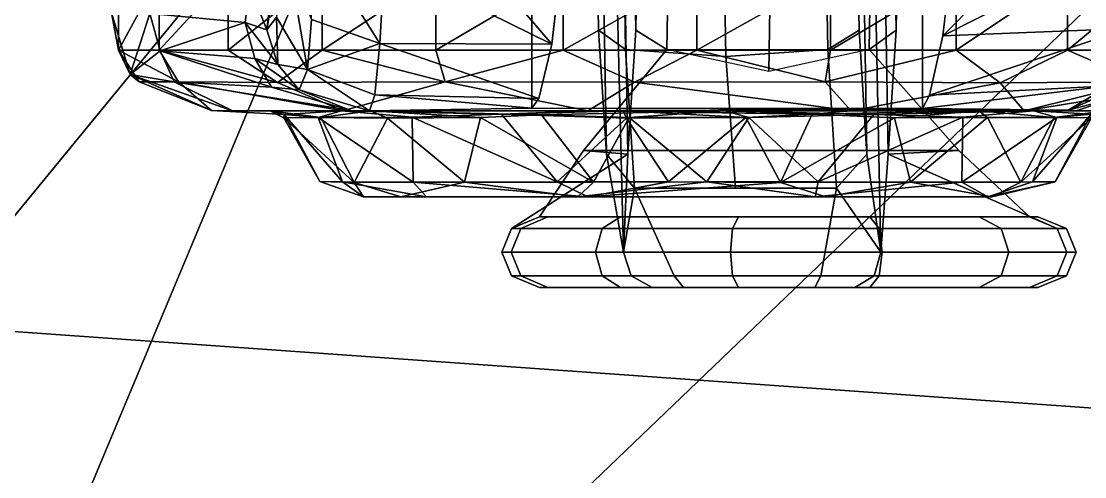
# Model space of a CAD drawing. Header units: inches. Extents: x -15.6 to 12, y -13.7 to 13.7.
# Drawn here: x -2.216 to -0.178, y -11.909 to -11.036 of the extents above; entities that cross this region are included whole.
import ezdxf

# ---------------------------------------------------------------- set-up
doc = ezdxf.new("R2010")
doc.units = ezdxf.units.IN
doc.header["$MEASUREMENT"] = 0
for name, color, linetype in [('SEAT-ARMPAD', 5, 'Continuous'), ('SEAT-BASE', 5, 'Continuous'), ('SEAT-CHASSIS', 5, 'Continuous'), ('SEAT-FRAME', 5, 'Continuous')]:
    doc.layers.add(name, color=color, linetype=linetype)

msp = doc.modelspace()

# ---------------------------------------------------------------- linework, layer by layer
at = {"layer": 'SEAT-ARMPAD'}
for points in [[(-4.0943, -12.7985, 23.6566), (-2.4247, -10.308, 23.7482), (-1.489, -10.5066, 24.0498), (-3.4641, -12.9124, 23.6958)], [(-2.2314, -10.3283, 25.6623), (-2.3666, -11.6211, 25.7688), (0.3335, -11.8125, 26.1509), (0.3388, -10.4184, 26.0759)], [(0.387, -10.4736, 24.5037), (1.6202, -10.3565, 24.5934), (0.393, -12.9409, 24.5677), (-1.9658, -12.7285, 23.9163)], [(0.387, -10.4736, 24.5037), (-1.9658, -12.7285, 23.9163), (-2.4219, -12.7344, 23.7779), (-1.489, -10.5066, 24.0498)], [(-2.8573, -12.8346, 23.7338), (-3.4641, -12.9124, 23.6958), (-1.489, -10.5066, 24.0498), (-2.4219, -12.7344, 23.7779)], [(-2.2968, -12.9262, 25.6409), (0.345, -13.1683, 25.9901), (0.3335, -11.8125, 26.1509), (-2.3666, -11.6211, 25.7688)]]:
    msp.add_3dface(points, dxfattribs=at)
at = {"layer": 'SEAT-BASE'}
for points in [[(-0.6744, -1.1905, 4.1832), (-4.0382, -11.6139, 3.1616), (-4.1668, -11.6385, 3.2423), (-0.719, -1.1512, 4.3018)], [(-0.9319, -1.4933, 5.6622), (-0.719, -1.1512, 4.3018), (-4.1668, -11.6385, 3.2423), (-3.3384, -9.5727, 3.9879)], [(-0.6744, -1.1905, 4.1832), (-0.5847, -1.2614, 4.119), (-3.9113, -11.6394, 3.1096), (-4.0382, -11.6139, 3.1616)], [(-0.4265, -1.3128, 4.119), (-3.7957, -11.6821, 3.0957), (-3.9113, -11.6394, 3.1096), (-0.5847, -1.2614, 4.119)], [(-0.2684, -1.3642, 4.119), (-3.6772, -11.7154, 3.1096), (-3.7957, -11.6821, 3.0957), (-0.4265, -1.3128, 4.119)], [(-0.2684, -1.3642, 4.119), (-0.1542, -1.3595, 4.1832), (-3.5595, -11.7694, 3.1616), (-3.6772, -11.7154, 3.1096)], [(-0.095, -1.3539, 4.3018), (-3.47, -11.8649, 3.2423), (-3.5595, -11.7694, 3.1616), (-0.1542, -1.3595, 4.1832)], [(-0.095, -1.3539, 4.3018), (-0.1239, -1.7559, 5.6622), (-2.9258, -9.7068, 3.9879), (-3.47, -11.8649, 3.2423)], [(-1.2495, -1.6518, 6.5161), (-4.324, -12.2313, 4.2077), (-4.3746, -12.7122, 4.1389), (-1.0437, -1.701, 6.6264)], [(-1.2495, -1.6518, 6.5161), (-1.3248, -1.7804, 6.4477), (-3.8678, -10.5115, 4.5256), (-4.324, -12.2313, 4.2077)], [(-0.8432, -1.8393, 6.6746), (-1.0437, -1.701, 6.6264), (-4.3746, -12.7122, 4.1389), (-4.2654, -12.7109, 4.1776)], [(-0.7398, -1.9027, 6.6862), (-0.8432, -1.8393, 6.6746), (-4.2654, -12.7109, 4.1776), (-4.1487, -12.7665, 4.1833)], [(-4.1476, -12.7669, 4.1833), (-0.5199, -1.9742, 6.6862), (-0.7398, -1.9027, 6.6862), (-4.1487, -12.7665, 4.1833)], [(-4.1476, -12.7669, 4.1833), (-4.0205, -12.7905, 4.1776), (-0.399, -1.9836, 6.6746), (-0.5199, -1.9742, 6.6862)], [(-4.0205, -12.7905, 4.1776), (-3.9329, -12.8557, 4.1389), (-0.1555, -1.9896, 6.6264), (-0.399, -1.9836, 6.6746)], [(-0.1555, -1.9896, 6.6264), (-3.9329, -12.8557, 4.1389), (-3.6912, -12.4369, 4.2077), (0.04, -2.0708, 6.5161)], [(-3.6912, -12.4369, 4.2077), (-3.0494, -10.7774, 4.5256), (0.0253, -2.2191, 6.4477), (0.04, -2.0708, 6.5161)]]:
    msp.add_3dface(points, dxfattribs=at)
at = {"layer": 'SEAT-CHASSIS'}
for points, invisible_edges in [([(-1.1898, -10.1535, 17.2987), (-1.2117, -10.355, 17.716), (-1.1994, -11.0799, 17.4828)], 14), ([(-1.1994, -11.0799, 17.4828), (-1.176, -10.876, 17.0338), (-1.1898, -10.1535, 17.2987)], 14), ([(-0.464, -10.3656, 17.7808), (-0.4496, -10.2324, 17.5055), (-0.4504, -11.0637, 17.5191)], 14), ([(-0.4259, -10.86, 17.0548), (-0.4504, -11.0637, 17.5191), (-0.4496, -10.2324, 17.5055)], 14), ([(-1.2117, -10.355, 17.716), (-1.2388, -10.485, 18.2155), (-1.2247, -11.1839, 17.9655)], 14), ([(-1.2247, -11.1839, 17.9655), (-1.1994, -11.0799, 17.4828), (-1.2117, -10.355, 17.716)], 14), ([(-0.4889, -10.4879, 18.2544), (-0.464, -10.3656, 17.7808), (-0.4889, -11.2034, 18.2544)], 2), ([(-0.464, -10.3656, 17.7808), (-0.4758, -11.1776, 18.0048), (-0.4889, -11.2034, 18.2544)], 13), ([(-0.4504, -11.0637, 17.5191), (-0.4758, -11.1776, 18.0048), (-0.464, -10.3656, 17.7808)], 14), ([(-0.4889, -11.2034, 18.2544), (-1.2378, -11.2028, 18.2152), (-1.2388, -10.485, 18.2155)], 12), ([(-0.4889, -10.4879, 18.2544), (-0.4889, -11.2034, 18.2544), (-1.2388, -10.485, 18.2155)], 2), ([(-1.2388, -10.485, 18.2155), (-1.2378, -11.2028, 18.2152), (-1.2247, -11.1839, 17.9655)], 12), ([(-1.2191, -11.215, 18.6873), (-1.5845, -11.2069, 18.6589), (-0.8806, -11.2073, 18.2964)], 12), ([(-0.8806, -11.2073, 18.2964), (-0.8678, -11.2073, 18.5939), (-1.2191, -11.215, 18.6873)], 12)]:
    msp.add_3dface(points, dxfattribs=dict(at, invisible_edges=invisible_edges))
for points in [[(-0.4504, -11.0637, 17.5191), (-0.4259, -10.86, 17.0548), (-0.0382, -10.6477, 16.8146)], [(-0.0645, -10.8684, 17.1497), (-0.4504, -11.0637, 17.5191), (-0.0382, -10.6477, 16.8146)], [(-1.1994, -11.0799, 17.4828), (-1.5201, -10.9217, 17.0814), (-1.5126, -10.7146, 16.7333)], [(-1.176, -10.876, 17.0338), (-1.1994, -11.0799, 17.4828), (-1.5126, -10.7146, 16.7333)], [(-1.5289, -11.0789, 17.4564), (-1.6604, -11.0329, 17.4665), (-1.6544, -10.8791, 17.0979)], [(-1.5201, -10.9217, 17.0814), (-1.5289, -11.0789, 17.4564), (-1.6544, -10.8791, 17.0979)], [(-0.0645, -10.8684, 17.1497), (-0.0957, -11.0496, 17.5395), (-0.4504, -11.0637, 17.5191)], [(-1.5289, -11.0789, 17.4564), (-1.5201, -10.9217, 17.0814), (-1.1994, -11.0799, 17.4828)], [(-1.7792, -10.9684, 18.6559), (-1.7316, -10.9298, 18.5205), (-1.7455, -11.0526, 18.492)], [(-1.7316, -10.9298, 18.5205), (-1.7318, -10.9672, 18.2522), (-1.7455, -11.0526, 18.492)], [(-1.6681, -11.1282, 17.8553), (-1.7272, -11.0279, 17.8268), (-1.7018, -10.933, 17.3375)], [(-1.7018, -10.933, 17.3375), (-1.6604, -11.0329, 17.4665), (-1.6681, -11.1282, 17.8553)], [(-2.0302, -10.9479, 19.6297), (-2.0435, -11.0197, 19.2035), (-2.0302, -11.0915, 19.6297)], [(-2.0302, -11.0915, 19.6297), (-1.9524, -11.0915, 19.8757), (-1.9524, -10.9479, 19.8757)], [(-1.9524, -10.9479, 19.8757), (-2.0302, -10.9479, 19.6297), (-2.0302, -11.0915, 19.6297)], [(-1.9524, -11.0915, 19.8757), (-1.8198, -11.0915, 20.0971), (-1.8198, -10.9479, 20.0971)], [(-1.9524, -10.9479, 19.8757), (-1.9524, -11.0915, 19.8757), (-1.8198, -10.9479, 20.0971)], [(-1.8198, -11.0915, 20.0971), (-1.6398, -11.0915, 20.282), (-1.6398, -10.9479, 20.282)], [(-1.8198, -10.9479, 20.0971), (-1.8198, -11.0915, 20.0971), (-1.6398, -10.9479, 20.282)], [(-1.6398, -11.0915, 20.282), (-1.422, -11.0915, 20.4203), (-1.422, -10.9479, 20.4203)], [(-1.422, -10.9479, 20.4203), (-1.6398, -10.9479, 20.282), (-1.6398, -11.0915, 20.282)], [(-1.422, -11.0915, 20.4203), (-1.1781, -11.0915, 20.5046), (-1.1781, -10.9479, 20.5046)], [(-1.422, -10.9479, 20.4203), (-1.422, -11.0915, 20.4203), (-1.1781, -10.9479, 20.5046)], [(-0.9214, -10.9479, 20.5304), (-1.1781, -10.9479, 20.5046), (-1.1781, -11.0915, 20.5046)], [(-1.1781, -11.0915, 20.5046), (-0.9214, -11.0915, 20.5304), (-0.9214, -10.9479, 20.5304)], [(-0.9214, -11.0915, 20.5304), (-0.6656, -11.0915, 20.4962), (-0.6656, -10.9479, 20.4962)], [(-0.9214, -10.9479, 20.5304), (-0.9214, -11.0915, 20.5304), (-0.6656, -10.9479, 20.4962)], [(-0.6656, -11.0915, 20.4962), (-0.4246, -11.0915, 20.404), (-0.4246, -10.9479, 20.404)], [(-0.6656, -10.9479, 20.4962), (-0.6656, -11.0915, 20.4962), (-0.4246, -10.9479, 20.404)], [(-0.2114, -10.9479, 20.2586), (-0.4246, -10.9479, 20.404), (-0.4246, -11.0915, 20.404)], [(-0.4246, -11.0915, 20.404), (-0.2114, -11.0915, 20.2586), (-0.2114, -10.9479, 20.2586)], [(-0.2114, -11.0915, 20.2586), (-0.0375, -11.0915, 20.068), (-0.0375, -10.9479, 20.068)], [(-0.0375, -10.9479, 20.068), (-0.2114, -10.9479, 20.2586), (-0.2114, -11.0915, 20.2586)], [(-1.7792, -10.9684, 18.6559), (-1.787, -11.0386, 18.6569), (-1.9701, -11.0212, 18.961)], [(-1.7455, -11.0526, 18.492), (-1.787, -11.0386, 18.6569), (-1.7792, -10.9684, 18.6559)], [(-1.7272, -11.0279, 17.8268), (-1.7455, -11.0526, 18.492), (-1.7318, -10.9672, 18.2522)], [(-2.0435, -11.0197, 19.2035), (-2.0075, -11.1379, 19.2001), (-2.0302, -11.0915, 19.6297)], [(-2.0075, -11.1379, 19.2001), (-2.0435, -11.0197, 19.2035), (-1.9701, -11.0212, 18.961)], [(-1.9502, -11.0928, 18.9538), (-2.0075, -11.1379, 19.2001), (-1.9701, -11.0212, 18.961)], [(-1.787, -11.0386, 18.6569), (-1.9502, -11.0928, 18.9538), (-1.9701, -11.0212, 18.961)], [(-1.787, -11.0386, 18.6569), (-1.7688, -11.1071, 18.6627), (-1.9502, -11.0928, 18.9538)], [(-1.787, -11.0386, 18.6569), (-1.7455, -11.0526, 18.492), (-1.7248, -11.1191, 18.5106)], [(-1.7248, -11.1191, 18.5106), (-1.7688, -11.1071, 18.6627), (-1.787, -11.0386, 18.6569)], [(-1.7455, -11.0526, 18.492), (-1.7272, -11.0279, 17.8268), (-1.7248, -11.1191, 18.5106)], [(-1.6681, -11.1282, 17.8553), (-1.7248, -11.1191, 18.5106), (-1.7272, -11.0279, 17.8268)], [(-1.6604, -11.0329, 17.4665), (-1.5289, -11.0789, 17.4564), (-1.6681, -11.1282, 17.8553)], [(-0.1316, -11.1599, 17.925), (-0.4758, -11.1776, 18.0048), (-0.0957, -11.0496, 17.5395)], [(-0.4758, -11.1776, 18.0048), (-0.4504, -11.0637, 17.5191), (-0.0957, -11.0496, 17.5395)], [(-1.5289, -11.0789, 17.4564), (-1.5387, -11.1771, 17.8527), (-1.6681, -11.1282, 17.8553)], [(-1.2247, -11.1839, 17.9655), (-1.5387, -11.1771, 17.8527), (-1.5289, -11.0789, 17.4564)], [(-1.1994, -11.0799, 17.4828), (-1.2247, -11.1839, 17.9655), (-1.5289, -11.0789, 17.4564)], [(-1.9153, -11.1523, 19.859), (-1.9524, -11.0915, 19.8757), (-2.0302, -11.0915, 19.6297)], [(-2.0302, -11.0915, 19.6297), (-1.9903, -11.1523, 19.622), (-1.9153, -11.1523, 19.859)], [(-1.9903, -11.1523, 19.622), (-2.0302, -11.0915, 19.6297), (-2.0075, -11.1379, 19.2001)], [(-1.9502, -11.0928, 18.9538), (-1.9234, -11.1522, 18.9913), (-2.0075, -11.1379, 19.2001)], [(-1.7251, -11.1531, 20.1546), (-1.8198, -11.0915, 20.0971), (-1.9524, -11.0915, 19.8757)], [(-1.9524, -11.0915, 19.8757), (-1.9153, -11.1523, 19.859), (-1.7251, -11.1531, 20.1546)], [(-1.7366, -11.1623, 18.6958), (-1.9234, -11.1522, 18.9913), (-1.9502, -11.0928, 18.9538)], [(-1.7688, -11.1071, 18.6627), (-1.7366, -11.1623, 18.6958), (-1.9502, -11.0928, 18.9538)], [(-1.6398, -11.0915, 20.282), (-1.8198, -11.0915, 20.0971), (-1.7251, -11.1531, 20.1546)], [(-1.7688, -11.1071, 18.6627), (-1.7248, -11.1191, 18.5106), (-1.6838, -11.1674, 18.5115)], [(-1.7366, -11.1623, 18.6958), (-1.7688, -11.1071, 18.6627), (-1.6838, -11.1674, 18.5115)], [(-1.6398, -11.0915, 20.282), (-1.7251, -11.1531, 20.1546), (-1.4043, -11.1523, 20.3837)], [(-1.4043, -11.1523, 20.3837), (-1.422, -11.0915, 20.4203), (-1.6398, -11.0915, 20.282)], [(-1.4043, -11.1523, 20.3837), (-1.1781, -11.0915, 20.5046), (-1.422, -11.0915, 20.4203)], [(-1.4043, -11.1523, 20.3837), (-1.0408, -11.1527, 20.4889), (-1.1781, -11.0915, 20.5046)], [(-0.9214, -11.0915, 20.5304), (-1.1781, -11.0915, 20.5046), (-1.0408, -11.1527, 20.4889)], [(-0.9214, -11.0915, 20.5304), (-1.0408, -11.1527, 20.4889), (-0.6756, -11.1523, 20.4568)], [(-0.6756, -11.1523, 20.4568), (-0.6656, -11.0915, 20.4962), (-0.9214, -11.0915, 20.5304)], [(-0.34, -11.1541, 20.3096), (-0.4246, -11.0915, 20.404), (-0.6756, -11.1523, 20.4568)], [(-0.6756, -11.1523, 20.4568), (-0.4246, -11.0915, 20.404), (-0.6656, -11.0915, 20.4962)], [(-0.4246, -11.0915, 20.404), (-0.34, -11.1541, 20.3096), (-0.2114, -11.0915, 20.2586)], [(-0.2114, -11.0915, 20.2586), (-0.34, -11.1541, 20.3096), (-0.0706, -11.1523, 20.0443)], [(-0.0375, -11.0915, 20.068), (-0.2114, -11.0915, 20.2586), (-0.0706, -11.1523, 20.0443)], [(-1.7248, -11.1191, 18.5106), (-1.6681, -11.1282, 17.8553), (-1.6838, -11.1674, 18.5115)], [(-1.549, -11.2073, 18.2613), (-1.6838, -11.1674, 18.5115), (-1.6681, -11.1282, 17.8553)], [(-1.5387, -11.1771, 17.8527), (-1.549, -11.2073, 18.2613), (-1.6681, -11.1282, 17.8553)], [(-1.8117, -11.2073, 19.0763), (-1.8521, -11.2072, 19.6704), (-2.0075, -11.1379, 19.2001)], [(-1.8521, -11.2072, 19.6704), (-1.9903, -11.1523, 19.622), (-2.0075, -11.1379, 19.2001)], [(-1.9234, -11.1522, 18.9913), (-1.8117, -11.2073, 19.0763), (-2.0075, -11.1379, 19.2001)], [(-0.1216, -11.1832, 18.7074), (-0.2102, -11.2066, 18.3315), (-0.0754, -11.1482, 18.0164)], [(-0.1316, -11.1599, 17.925), (-0.0754, -11.1482, 18.0164), (-0.2102, -11.2066, 18.3315)], [(-1.9903, -11.1523, 19.622), (-1.8521, -11.2072, 19.6704), (-1.9153, -11.1523, 19.859)], [(-1.5845, -11.2069, 18.6589), (-1.8117, -11.2073, 19.0763), (-1.9234, -11.1522, 18.9913)], [(-1.7366, -11.1623, 18.6958), (-1.5845, -11.2069, 18.6589), (-1.9234, -11.1522, 18.9913)], [(-1.6002, -11.2079, 20.0874), (-1.7251, -11.1531, 20.1546), (-1.9153, -11.1523, 19.859)], [(-1.8521, -11.2072, 19.6704), (-1.6002, -11.2079, 20.0874), (-1.9153, -11.1523, 19.859)], [(-1.6838, -11.1674, 18.5115), (-1.5845, -11.2069, 18.6589), (-1.7366, -11.1623, 18.6958)], [(-1.7251, -11.1531, 20.1546), (-1.6002, -11.2079, 20.0874), (-1.4043, -11.1523, 20.3837)], [(-1.549, -11.2073, 18.2613), (-1.5845, -11.2069, 18.6589), (-1.6838, -11.1674, 18.5115)], [(-1.6002, -11.2079, 20.0874), (-1.1306, -11.2075, 20.3401), (-1.4043, -11.1523, 20.3837)], [(-1.1306, -11.2075, 20.3401), (-1.0408, -11.1527, 20.4889), (-1.4043, -11.1523, 20.3837)], [(-1.1306, -11.2075, 20.3401), (-0.6258, -11.2074, 20.3101), (-1.0408, -11.1527, 20.4889)], [(-0.6258, -11.2074, 20.3101), (-0.6756, -11.1523, 20.4568), (-1.0408, -11.1527, 20.4889)], [(-0.6756, -11.1523, 20.4568), (-0.6258, -11.2074, 20.3101), (-0.34, -11.1541, 20.3096)], [(-0.6258, -11.2074, 20.3101), (-0.2943, -11.2073, 20.0998), (-0.34, -11.1541, 20.3096)], [(-0.1316, -11.1599, 17.925), (-0.2102, -11.2066, 18.3315), (-0.4889, -11.2034, 18.2544)], [(-0.4758, -11.1776, 18.0048), (-0.1316, -11.1599, 17.925), (-0.4889, -11.2034, 18.2544)], [(-0.2943, -11.2073, 20.0998), (-0.0706, -11.1523, 20.0443), (-0.34, -11.1541, 20.3096)], [(-0.2943, -11.2073, 20.0998), (-0.0588, -11.207, 19.782), (0.0501, -11.1523, 19.8269)], [(-0.0706, -11.1523, 20.0443), (-0.2943, -11.2073, 20.0998), (0.0501, -11.1523, 19.8269)], [(-1.2378, -11.2028, 18.2152), (-1.549, -11.2073, 18.2613), (-1.5387, -11.1771, 17.8527)], [(-1.2247, -11.1839, 17.9655), (-1.2378, -11.2028, 18.2152), (-1.5387, -11.1771, 17.8527)], [(-0.2102, -11.2066, 18.3315), (-0.1216, -11.1832, 18.7074), (-0.1946, -11.2077, 18.7973)], [(-0.136, -11.2073, 18.937), (-0.1946, -11.2077, 18.7973), (-0.1216, -11.1832, 18.7074)], [(-1.7397, -11.2075, 19.2163), (-1.8521, -11.2072, 19.6704), (-1.8117, -11.2073, 19.0763)], [(-1.8521, -11.2072, 19.6704), (-1.7397, -11.2075, 19.2163), (-1.7124, -11.2149, 19.5516)], [(-1.6002, -11.2079, 20.0874), (-1.8521, -11.2072, 19.6704), (-1.6024, -11.2073, 19.9081)], [(-1.6024, -11.2073, 19.9081), (-1.8521, -11.2072, 19.6704), (-1.7124, -11.2149, 19.5516)], [(-1.5845, -11.2069, 18.6589), (-1.7397, -11.2075, 19.2163), (-1.8117, -11.2073, 19.0763)], [(-1.7397, -11.2075, 19.2163), (-1.5845, -11.2069, 18.6589), (-1.5477, -11.2073, 18.865)], [(-1.7397, -11.2075, 19.2163), (-1.5477, -11.2073, 18.865), (-1.6425, -11.2207, 19.0846)], [(-1.7135, -11.2213, 19.3082), (-1.7124, -11.2149, 19.5516), (-1.7397, -11.2075, 19.2163)], [(-1.6425, -11.2207, 19.0846), (-1.7135, -11.2213, 19.3082), (-1.7397, -11.2075, 19.2163)], [(-1.6476, -11.2203, 19.7519), (-1.6024, -11.2073, 19.9081), (-1.7124, -11.2149, 19.5516)], [(-1.4674, -11.22, 19.9984), (-1.6024, -11.2073, 19.9081), (-1.6476, -11.2203, 19.7519)], [(-1.6425, -11.2207, 19.0846), (-1.5477, -11.2073, 18.865), (-1.5143, -11.2214, 18.8896)], [(-1.6002, -11.2079, 20.0874), (-1.6024, -11.2073, 19.9081), (-1.2961, -11.2137, 20.1197)], [(-1.6024, -11.2073, 19.9081), (-1.4674, -11.22, 19.9984), (-1.2961, -11.2137, 20.1197)], [(-1.2961, -11.2137, 20.1197), (-1.1306, -11.2075, 20.3401), (-1.6002, -11.2079, 20.0874)], [(-1.549, -11.2073, 18.2613), (-0.8806, -11.2073, 18.2964), (-1.5845, -11.2069, 18.6589)], [(-1.2191, -11.215, 18.6873), (-1.5477, -11.2073, 18.865), (-1.5845, -11.2069, 18.6589)], [(-1.549, -11.2073, 18.2613), (-1.2378, -11.2028, 18.2152), (-0.2102, -11.2066, 18.3315)], [(-1.3363, -11.2207, 18.7496), (-1.5477, -11.2073, 18.865), (-1.2191, -11.215, 18.6873)], [(-1.5143, -11.2214, 18.8896), (-1.5477, -11.2073, 18.865), (-1.3363, -11.2207, 18.7496)], [(-1.2961, -11.2137, 20.1197), (-1.063, -11.2073, 20.2338), (-1.1306, -11.2075, 20.3401)], [(-1.2961, -11.2137, 20.1197), (-1.0567, -11.2215, 20.1925), (-1.063, -11.2073, 20.2338)], [(-1.2378, -11.2028, 18.2152), (-0.4889, -11.2034, 18.2544), (-0.2102, -11.2066, 18.3315)], [(-1.0514, -11.2207, 18.6491), (-1.2191, -11.215, 18.6873), (-0.8678, -11.2073, 18.5939)], [(-0.7003, -11.2137, 20.1676), (-1.1306, -11.2075, 20.3401), (-1.063, -11.2073, 20.2338)], [(-0.7003, -11.2137, 20.1676), (-0.6258, -11.2074, 20.3101), (-1.1306, -11.2075, 20.3401)], [(-0.8276, -11.2207, 20.1906), (-0.7003, -11.2137, 20.1676), (-1.063, -11.2073, 20.2338)], [(-0.8276, -11.2207, 20.1906), (-1.063, -11.2073, 20.2338), (-1.0567, -11.2215, 20.1925)], [(-1.0514, -11.2207, 18.6491), (-0.8678, -11.2073, 18.5939), (-0.822, -11.2207, 18.6468)], [(-0.2102, -11.2066, 18.3315), (-0.1946, -11.2077, 18.7973), (-0.8806, -11.2073, 18.2964)], [(-0.5827, -11.2149, 18.7211), (-0.8678, -11.2073, 18.5939), (-0.8806, -11.2073, 18.2964)], [(-0.5827, -11.2149, 18.7211), (-0.8806, -11.2073, 18.2964), (-0.2838, -11.2073, 18.7694)], [(-0.1946, -11.2077, 18.7973), (-0.2838, -11.2073, 18.7694), (-0.8806, -11.2073, 18.2964)], [(-0.5827, -11.2149, 18.7211), (-0.822, -11.2207, 18.6468), (-0.8678, -11.2073, 18.5939)], [(-0.381, -11.2074, 20.0372), (-0.6258, -11.2074, 20.3101), (-0.7003, -11.2137, 20.1676)], [(-0.7003, -11.2137, 20.1676), (-0.5427, -11.2208, 20.09), (-0.381, -11.2074, 20.0372)], [(-0.381, -11.2074, 20.0372), (-0.2943, -11.2073, 20.0998), (-0.6258, -11.2074, 20.3101)], [(-0.5827, -11.2149, 18.7211), (-0.2838, -11.2073, 18.7694), (-0.2767, -11.2073, 18.9316)], [(-0.2767, -11.2073, 18.9316), (-0.4117, -11.22, 18.8412), (-0.5827, -11.2149, 18.7211)], [(-0.3643, -11.2206, 19.9502), (-0.381, -11.2074, 20.0372), (-0.5427, -11.2208, 20.09)], [(-0.4117, -11.22, 18.8412), (-0.2767, -11.2073, 18.9316), (-0.2314, -11.2203, 19.0877)], [(-0.0588, -11.207, 19.782), (-0.2943, -11.2073, 20.0998), (-0.381, -11.2074, 20.0372)], [(-0.0588, -11.207, 19.782), (-0.381, -11.2074, 20.0372), (-0.1379, -11.2075, 19.6123)], [(-0.2366, -11.2207, 19.7551), (-0.381, -11.2074, 20.0372), (-0.3643, -11.2206, 19.9502)], [(-0.1379, -11.2075, 19.6123), (-0.381, -11.2074, 20.0372), (-0.2366, -11.2207, 19.7551)], [(-0.136, -11.2073, 18.937), (-0.2767, -11.2073, 18.9316), (-0.2838, -11.2073, 18.7694)], [(-0.2838, -11.2073, 18.7694), (-0.1946, -11.2077, 18.7973), (-0.1384, -11.2073, 18.9343)], [(-0.136, -11.2073, 18.937), (-0.1658, -11.2138, 19.2875), (-0.2767, -11.2073, 18.9316)], [(-0.2314, -11.2203, 19.0877), (-0.2767, -11.2073, 18.9316), (-0.1658, -11.2138, 19.2875)], [(-0.2366, -11.2207, 19.7551), (-0.1655, -11.2213, 19.5315), (-0.1379, -11.2075, 19.6123)], [(-1.6442, -11.3433, 19.441), (-1.7124, -11.2149, 19.5516), (-1.7135, -11.2213, 19.3082)], [(-1.6425, -11.2207, 19.0846), (-1.5787, -11.345, 19.1169), (-1.7135, -11.2213, 19.3082)], [(-1.7135, -11.2213, 19.3082), (-1.5787, -11.345, 19.1169), (-1.6442, -11.3433, 19.441)], [(-1.7124, -11.2149, 19.5516), (-1.6442, -11.3433, 19.441), (-1.6009, -11.3437, 19.654)], [(-1.7124, -11.2149, 19.5516), (-1.6009, -11.3437, 19.654), (-1.6476, -11.2203, 19.7519)], [(-1.4674, -11.22, 19.9984), (-1.6476, -11.2203, 19.7519), (-1.4651, -11.3446, 19.8937)], [(-1.4651, -11.3446, 19.8937), (-1.6476, -11.2203, 19.7519), (-1.6009, -11.3437, 19.654)], [(-1.5787, -11.345, 19.1169), (-1.6425, -11.2207, 19.0846), (-1.5143, -11.2214, 18.8896)], [(-1.3667, -11.3442, 18.8598), (-1.5787, -11.345, 19.1169), (-1.5143, -11.2214, 18.8896)], [(-1.3667, -11.3442, 18.8598), (-1.5143, -11.2214, 18.8896), (-1.3363, -11.2207, 18.7496)], [(-1.4674, -11.22, 19.9984), (-1.1894, -11.3435, 20.079), (-1.2961, -11.2137, 20.1197)], [(-1.4674, -11.22, 19.9984), (-1.4651, -11.3446, 19.8937), (-1.1894, -11.3435, 20.079)], [(-1.3363, -11.2207, 18.7496), (-1.1194, -11.3442, 18.7388), (-1.3667, -11.3442, 18.8598)], [(-1.2191, -11.215, 18.6873), (-1.1194, -11.3442, 18.7388), (-1.3363, -11.2207, 18.7496)], [(-1.0567, -11.2215, 20.1925), (-1.2961, -11.2137, 20.1197), (-1.1894, -11.3435, 20.079)], [(-1.1194, -11.3442, 18.7388), (-1.2191, -11.215, 18.6873), (-1.0514, -11.2207, 18.6491)], [(-1.0567, -11.2215, 20.1925), (-1.1894, -11.3435, 20.079), (-0.9762, -11.3437, 20.1205)], [(-0.9028, -11.3437, 18.7191), (-1.1194, -11.3442, 18.7388), (-1.0514, -11.2207, 18.6491)], [(-0.8276, -11.2207, 20.1906), (-1.0567, -11.2215, 20.1925), (-0.9762, -11.3437, 20.1205)], [(-1.0514, -11.2207, 18.6491), (-0.822, -11.2207, 18.6468), (-0.9028, -11.3437, 18.7191)], [(-0.9762, -11.3437, 20.1205), (-0.7615, -11.3448, 20.1009), (-0.8276, -11.2207, 20.1906)], [(-0.822, -11.2207, 18.6468), (-0.6894, -11.3436, 18.7609), (-0.9028, -11.3437, 18.7191)], [(-0.7615, -11.3448, 20.1009), (-0.7003, -11.2137, 20.1676), (-0.8276, -11.2207, 20.1906)], [(-0.822, -11.2207, 18.6468), (-0.5827, -11.2149, 18.7211), (-0.6894, -11.3436, 18.7609)], [(-0.7003, -11.2137, 20.1676), (-0.7615, -11.3448, 20.1009), (-0.5427, -11.2208, 20.09)], [(-0.5427, -11.2208, 20.09), (-0.7615, -11.3448, 20.1009), (-0.5122, -11.3443, 19.9796)], [(-0.4117, -11.22, 18.8412), (-0.6894, -11.3436, 18.7609), (-0.5827, -11.2149, 18.7211)], [(-0.4117, -11.22, 18.8412), (-0.414, -11.3446, 18.9459), (-0.6894, -11.3436, 18.7609)], [(-0.5122, -11.3443, 19.9796), (-0.3643, -11.2206, 19.9502), (-0.5427, -11.2208, 20.09)], [(-0.5122, -11.3443, 19.9796), (-0.3005, -11.3445, 19.724), (-0.3643, -11.2206, 19.9502)], [(-0.4117, -11.22, 18.8412), (-0.2314, -11.2203, 19.0877), (-0.414, -11.3446, 18.9459)], [(-0.414, -11.3446, 18.9459), (-0.2314, -11.2203, 19.0877), (-0.2781, -11.3437, 19.1856)], [(-0.3005, -11.3445, 19.724), (-0.2366, -11.2207, 19.7551), (-0.3643, -11.2206, 19.9502)], [(-0.2366, -11.2207, 19.7551), (-0.3005, -11.3445, 19.724), (-0.1655, -11.2213, 19.5315)], [(-0.1655, -11.2213, 19.5315), (-0.3005, -11.3445, 19.724), (-0.235, -11.3436, 19.3985)], [(-0.1658, -11.2138, 19.2875), (-0.2781, -11.3437, 19.1856), (-0.2314, -11.2203, 19.0877)], [(-0.1658, -11.2138, 19.2875), (-0.235, -11.3436, 19.3985), (-0.2781, -11.3437, 19.1856)], [(-0.235, -11.3436, 19.3985), (-0.1658, -11.2138, 19.2875), (-0.1655, -11.2213, 19.5315)], [(-1.5606, -11.3724, 19.4827), (-1.6442, -11.3433, 19.441), (-1.5787, -11.345, 19.1169)], [(-1.5606, -11.3724, 19.4827), (-1.6009, -11.3437, 19.654), (-1.6442, -11.3433, 19.441)], [(-1.6009, -11.3437, 19.654), (-1.4399, -11.3722, 19.7884), (-1.4651, -11.3446, 19.8937)], [(-1.5606, -11.3724, 19.4827), (-1.4399, -11.3722, 19.7884), (-1.6009, -11.3437, 19.654)], [(-1.4889, -11.3724, 19.1238), (-1.5787, -11.345, 19.1169), (-1.3667, -11.3442, 18.8598)], [(-1.5787, -11.345, 19.1169), (-1.4889, -11.3724, 19.1238), (-1.5606, -11.3724, 19.4827)], [(-1.1495, -11.3726, 18.8229), (-1.4889, -11.3724, 19.1238), (-1.3667, -11.3442, 18.8598)], [(-1.1894, -11.3435, 20.079), (-1.4651, -11.3446, 19.8937), (-1.1307, -11.3726, 20.0206)], [(-1.1307, -11.3726, 20.0206), (-1.4651, -11.3446, 19.8937), (-1.4399, -11.3722, 19.7884)], [(-1.1495, -11.3726, 18.8229), (-1.3667, -11.3442, 18.8598), (-1.1194, -11.3442, 18.7388)], [(-1.1307, -11.3726, 20.0206), (-0.9762, -11.3437, 20.1205), (-1.1894, -11.3435, 20.079)], [(-1.1495, -11.3726, 18.8229), (-0.9028, -11.3437, 18.7191), (-0.6946, -11.3724, 18.8448)], [(-0.9028, -11.3437, 18.7191), (-1.1495, -11.3726, 18.8229), (-1.1194, -11.3442, 18.7388)], [(-0.9762, -11.3437, 20.1205), (-1.1307, -11.3726, 20.0206), (-0.7615, -11.3448, 20.1009)], [(-1.1307, -11.3726, 20.0206), (-0.6742, -11.3725, 19.9883), (-0.7615, -11.3448, 20.1009)], [(-0.6946, -11.3724, 18.8448), (-0.9028, -11.3437, 18.7191), (-0.6894, -11.3436, 18.7609)], [(-0.6742, -11.3725, 19.9883), (-0.5122, -11.3443, 19.9796), (-0.7615, -11.3448, 20.1009)], [(-0.6894, -11.3436, 18.7609), (-0.414, -11.3446, 18.9459), (-0.6946, -11.3724, 18.8448)], [(-0.6946, -11.3724, 18.8448), (-0.414, -11.3446, 18.9459), (-0.364, -11.3724, 19.1507)], [(-0.6742, -11.3725, 19.9883), (-0.3561, -11.3726, 19.6587), (-0.5122, -11.3443, 19.9796)], [(-0.3561, -11.3726, 19.6587), (-0.3005, -11.3445, 19.724), (-0.5122, -11.3443, 19.9796)], [(-0.2781, -11.3437, 19.1856), (-0.364, -11.3724, 19.1507), (-0.414, -11.3446, 18.9459)], [(-0.3561, -11.3726, 19.6587), (-0.364, -11.3724, 19.1507), (-0.235, -11.3436, 19.3985)], [(-0.364, -11.3724, 19.1507), (-0.2781, -11.3437, 19.1856), (-0.235, -11.3436, 19.3985)], [(-0.3561, -11.3726, 19.6587), (-0.235, -11.3436, 19.3985), (-0.3005, -11.3445, 19.724)], [(-1.5606, -11.3724, 19.4827), (-0.364, -11.3724, 19.1507), (-1.4399, -11.3722, 19.7884)], [(-1.4889, -11.3724, 19.1238), (-0.364, -11.3724, 19.1507), (-1.5606, -11.3724, 19.4827)], [(-0.364, -11.3724, 19.1507), (-1.4889, -11.3724, 19.1238), (-1.1495, -11.3726, 18.8229)], [(-0.364, -11.3724, 19.1507), (-1.1307, -11.3726, 20.0206), (-1.4399, -11.3722, 19.7884)], [(-1.1495, -11.3726, 18.8229), (-0.6946, -11.3724, 18.8448), (-0.364, -11.3724, 19.1507)], [(-0.364, -11.3724, 19.1507), (-0.6742, -11.3725, 19.9883), (-1.1307, -11.3726, 20.0206)], [(-0.364, -11.3724, 19.1507), (-0.3561, -11.3726, 19.6587), (-0.6742, -11.3725, 19.9883)]]:
    msp.add_3dface(points, dxfattribs=at)
at = {"layer": 'SEAT-FRAME'}
for points in [[(-1.062, -11.4784, 17.3201), (-1.0948, -10.1657, 17.7891), (-1.0743, -10.0787, 17.465), (-1.0538, -11.2907, 17.1409)], [(-1.0743, -10.0787, 17.465), (-1.0538, -10.1657, 17.1409), (-1.0388, -11.053, 16.9036), (-1.0538, -11.2907, 17.1409)], [(-0.5548, -11.2907, 17.1725), (-0.5753, -10.0787, 17.4966), (-0.5958, -10.1657, 17.8207), (-0.5692, -11.4784, 17.3513)], [(-0.5548, -11.2907, 17.1725), (-0.5398, -11.053, 16.9352), (-0.5548, -10.1657, 17.1725), (-0.5753, -10.0787, 17.4966)], [(-1.1098, -10.4035, 18.0264), (-1.0948, -10.1657, 17.7891), (-1.062, -11.4784, 17.3201), (-1.0948, -11.2907, 17.7891)], [(-1.0388, -11.053, 16.9036), (-1.0538, -10.1657, 17.1409), (-1.0388, -10.4035, 16.9036), (-1.0333, -10.7282, 16.8168)], [(-0.5958, -11.2907, 17.8207), (-0.5692, -11.4784, 17.3513), (-0.5958, -10.1657, 17.8207), (-0.6108, -10.4035, 18.058)], [(-0.5343, -10.7282, 16.8484), (-0.5398, -10.4035, 16.9352), (-0.5548, -10.1657, 17.1725), (-0.5398, -11.053, 16.9352)], [(-1.1098, -11.053, 18.0264), (-1.1153, -10.7282, 18.1132), (-1.1098, -10.4035, 18.0264), (-1.0948, -11.2907, 17.7891)], [(-0.5958, -11.2907, 17.8207), (-0.6108, -10.4035, 18.058), (-0.6163, -10.7282, 18.1448), (-0.6108, -11.053, 18.058)], [(-1.0582, -11.0904, 18.0947), (-1.0643, -10.7282, 18.1915), (-1.1153, -10.7282, 18.1132), (-1.1098, -11.053, 18.0264)], [(-0.8658, -11.1032, 18.129), (-0.8722, -10.7282, 18.2293), (-1.0643, -10.7282, 18.1915), (-1.0582, -11.0904, 18.0947)], [(-0.9728, -10.7282, 16.7455), (-0.9789, -11.0904, 16.8424), (-1.0388, -11.053, 16.9036), (-1.0333, -10.7282, 16.8168)], [(-0.7774, -10.7282, 16.7323), (-0.7838, -11.1325, 16.8326), (-0.9789, -11.0904, 16.8424), (-0.9728, -10.7282, 16.7455)], [(-0.6707, -11.0904, 18.1192), (-0.6768, -10.7282, 18.2161), (-0.8722, -10.7282, 18.2293), (-0.8658, -11.1032, 18.129)], [(-0.5853, -10.7282, 16.7701), (-0.5915, -11.0904, 16.8669), (-0.7838, -11.1325, 16.8326), (-0.7774, -10.7282, 16.7323)], [(-0.6108, -11.053, 18.058), (-0.6163, -10.7282, 18.1448), (-0.6768, -10.7282, 18.2161), (-0.6707, -11.0904, 18.1192)], [(-0.5343, -10.7282, 16.8484), (-0.5398, -11.053, 16.9352), (-0.5915, -11.0904, 16.8669), (-0.5853, -10.7282, 16.7701)], [(-1.1386, -11.2837, 16.7286), (-1.0538, -11.2907, 17.1409), (-1.0388, -11.053, 16.9036), (-0.9789, -11.0904, 16.8424)], [(-1.0414, -11.3556, 17.83), (-1.0582, -11.0904, 18.0947), (-1.1098, -11.053, 18.0264), (-1.0948, -11.2907, 17.7891)], [(-0.5958, -11.2907, 17.8207), (-0.6108, -11.053, 18.058), (-0.6707, -11.0904, 18.1192), (-0.654, -11.3556, 17.8546)], [(-0.5915, -11.0904, 16.8669), (-0.5398, -11.053, 16.9352), (-0.5548, -11.2907, 17.1725), (-0.4195, -11.2837, 16.7741)], [(-0.4195, -11.2837, 16.7741), (-1.1386, -11.2837, 16.7286), (-0.9789, -11.0904, 16.8424), (-0.5915, -11.0904, 16.8669)], [(-0.8477, -11.3556, 17.8423), (-0.8658, -11.1032, 18.129), (-1.0582, -11.0904, 18.0947), (-1.0414, -11.3556, 17.83)], [(-0.654, -11.3556, 17.8546), (-0.6707, -11.0904, 18.1192), (-0.8658, -11.1032, 18.129), (-0.8477, -11.3556, 17.8423)], [(-1.062, -11.4784, 17.3201), (-1.0538, -11.2907, 17.1409), (-1.2768, -11.4328, 16.3275), (-1.2956, -11.4784, 16.3312)], [(-1.1386, -11.2837, 16.7286), (-1.2235, -11.4109, 16.3163), (-1.2768, -11.4328, 16.3275), (-1.0538, -11.2907, 17.1409)], [(-0.2843, -11.4109, 16.3757), (-1.2235, -11.4109, 16.3163), (-1.1386, -11.2837, 16.7286), (-0.4195, -11.2837, 16.7741)], [(-1.0414, -11.3556, 17.83), (-1.0948, -11.2907, 17.7891), (-1.062, -11.4784, 17.3201)], [(-0.5692, -11.4784, 17.3513), (-0.5692, -11.4784, 17.3513), (-0.5958, -11.2907, 17.8207), (-0.654, -11.3556, 17.8546)], [(-0.2128, -11.4784, 16.3998), (-0.231, -11.4328, 16.3937), (-0.5548, -11.2907, 17.1725), (-0.5692, -11.4784, 17.3513)], [(-0.5548, -11.2907, 17.1725), (-0.231, -11.4328, 16.3937), (-0.2843, -11.4109, 16.3757), (-0.4195, -11.2837, 16.7741)], [(-1.0414, -11.3556, 17.83), (-1.062, -11.4784, 17.3201), (-1.0476, -11.524, 17.3075), (-0.9649, -11.524, 17.4536)], [(-0.9649, -11.524, 17.4536), (-0.6842, -11.524, 17.4714), (-0.654, -11.3556, 17.8546), (-1.0414, -11.3556, 17.83)], [(-0.6842, -11.524, 17.4714), (-0.5819, -11.524, 17.3369), (-0.5692, -11.4784, 17.3513), (-0.654, -11.3556, 17.8546)], [(-1.2768, -11.4328, 16.3275), (-1.2235, -11.4109, 16.3163), (-1.2075, -11.4109, 16.0646), (-1.2591, -11.4328, 16.0468)], [(-1.2591, -11.4328, 16.0468), (-1.2075, -11.4109, 16.0646), (-1.0679, -11.4109, 15.8546), (-1.1033, -11.4328, 15.8126)], [(-0.2843, -11.4109, 16.3757), (-0.2683, -11.4109, 16.1241), (-1.2075, -11.4109, 16.0646), (-1.2235, -11.4109, 16.3163)], [(-0.3804, -11.4109, 15.8981), (-1.0679, -11.4109, 15.8546), (-1.2075, -11.4109, 16.0646), (-0.2683, -11.4109, 16.1241)], [(-1.1033, -11.4328, 15.8126), (-1.0679, -11.4109, 15.8546), (-0.842, -11.4109, 15.7426), (-0.8531, -11.4328, 15.6875)], [(-0.3804, -11.4109, 15.8981), (-0.5903, -11.4109, 15.7585), (-0.842, -11.4109, 15.7426), (-1.0679, -11.4109, 15.8546)], [(-0.8531, -11.4328, 15.6875), (-0.842, -11.4109, 15.7426), (-0.5903, -11.4109, 15.7585), (-0.5724, -11.4328, 15.7053)], [(-0.5724, -11.4328, 15.7053), (-0.5903, -11.4109, 15.7585), (-0.3804, -11.4109, 15.8981), (-0.3382, -11.4328, 15.861)], [(-0.3382, -11.4328, 15.861), (-0.3804, -11.4109, 15.8981), (-0.2683, -11.4109, 16.1241), (-0.2132, -11.4328, 16.113)], [(-0.2132, -11.4328, 16.113), (-0.2683, -11.4109, 16.1241), (-0.2843, -11.4109, 16.3757), (-0.231, -11.4328, 16.3937)], [(-1.2956, -11.4784, 16.3312), (-1.2768, -11.4328, 16.3275), (-1.2591, -11.4328, 16.0468), (-1.2772, -11.4784, 16.0407)], [(-1.2772, -11.4784, 16.0407), (-1.2591, -11.4328, 16.0468), (-1.1033, -11.4328, 15.8126), (-1.116, -11.4784, 15.7982)], [(-1.116, -11.4784, 15.7982), (-1.1033, -11.4328, 15.8126), (-0.8531, -11.4328, 15.6875), (-0.8569, -11.4784, 15.6687)], [(-0.8569, -11.4784, 15.6687), (-0.8531, -11.4328, 15.6875), (-0.5724, -11.4328, 15.7053), (-0.5663, -11.4784, 15.6871)], [(-0.5663, -11.4784, 15.6871), (-0.5724, -11.4328, 15.7053), (-0.3382, -11.4328, 15.861), (-0.3238, -11.4784, 15.8483)], [(-0.3238, -11.4784, 15.8483), (-0.3382, -11.4328, 15.861), (-0.2132, -11.4328, 16.113), (-0.1944, -11.4784, 16.1092)], [(-0.1944, -11.4784, 16.1092), (-0.2132, -11.4328, 16.113), (-0.231, -11.4328, 16.3937), (-0.2128, -11.4784, 16.3998)], [(-1.2956, -11.4784, 16.3312), (-1.2772, -11.4784, 16.0407), (-1.2591, -11.524, 16.0468), (-1.2768, -11.524, 16.3275)], [(-1.062, -11.4784, 17.3201), (-1.2956, -11.4784, 16.3312), (-1.2768, -11.524, 16.3275), (-1.0476, -11.524, 17.3075)], [(-1.2772, -11.4784, 16.0407), (-1.116, -11.4784, 15.7982), (-1.1033, -11.524, 15.8126), (-1.2591, -11.524, 16.0468)], [(-1.116, -11.4784, 15.7982), (-0.8569, -11.4784, 15.6687), (-0.8531, -11.524, 15.6875), (-1.1033, -11.524, 15.8126)], [(-0.5724, -11.524, 15.7053), (-0.8531, -11.524, 15.6875), (-0.8569, -11.4784, 15.6687), (-0.5663, -11.4784, 15.6871)], [(-0.5819, -11.524, 17.3369), (-0.231, -11.524, 16.3937), (-0.2128, -11.4784, 16.3998), (-0.5692, -11.4784, 17.3513)], [(-0.3382, -11.524, 15.861), (-0.5724, -11.524, 15.7053), (-0.5663, -11.4784, 15.6871), (-0.3238, -11.4784, 15.8483)], [(-0.2132, -11.524, 16.113), (-0.3382, -11.524, 15.861), (-0.3238, -11.4784, 15.8483), (-0.1944, -11.4784, 16.1092)], [(-0.231, -11.524, 16.3937), (-0.2132, -11.524, 16.113), (-0.1944, -11.4784, 16.1092), (-0.2128, -11.4784, 16.3998)], [(-1.2768, -11.524, 16.3275), (-1.2591, -11.524, 16.0468), (-1.2075, -11.5459, 16.0646), (-1.2235, -11.5459, 16.3163)], [(-1.0476, -11.524, 17.3075), (-1.2768, -11.524, 16.3275), (-1.2235, -11.5459, 16.3163), (-1.0072, -11.5459, 17.2702)], [(-1.2591, -11.524, 16.0468), (-1.1033, -11.524, 15.8126), (-1.0679, -11.5459, 15.8546), (-1.2075, -11.5459, 16.0646)], [(-1.1033, -11.524, 15.8126), (-0.8531, -11.524, 15.6875), (-0.842, -11.5459, 15.7426), (-1.0679, -11.5459, 15.8546)], [(-0.9649, -11.524, 17.4536), (-1.0476, -11.524, 17.3075), (-1.0072, -11.5459, 17.2702), (-0.9469, -11.5459, 17.4004)], [(-0.9469, -11.5459, 17.4004), (-0.6953, -11.5459, 17.4163), (-0.6842, -11.524, 17.4714), (-0.9649, -11.524, 17.4536)], [(-0.5903, -11.5459, 15.7585), (-0.842, -11.5459, 15.7426), (-0.8531, -11.524, 15.6875), (-0.5724, -11.524, 15.7053)], [(-0.6953, -11.5459, 17.4163), (-0.6191, -11.5459, 17.2948), (-0.5819, -11.524, 17.3369), (-0.6842, -11.524, 17.4714)], [(-0.6191, -11.5459, 17.2948), (-0.2843, -11.5459, 16.3757), (-0.231, -11.524, 16.3937), (-0.5819, -11.524, 17.3369)], [(-0.3804, -11.5459, 15.8981), (-0.5903, -11.5459, 15.7585), (-0.5724, -11.524, 15.7053), (-0.3382, -11.524, 15.861)], [(-0.2683, -11.5459, 16.1241), (-0.3804, -11.5459, 15.8981), (-0.3382, -11.524, 15.861), (-0.2132, -11.524, 16.113)], [(-0.2843, -11.5459, 16.3757), (-0.2683, -11.5459, 16.1241), (-0.2132, -11.524, 16.113), (-0.231, -11.524, 16.3937)], [(-1.0072, -11.5459, 17.2702), (-1.2235, -11.5459, 16.3163), (-0.2843, -11.5459, 16.3757), (-0.6191, -11.5459, 17.2948)], [(-1.2075, -11.5459, 16.0646), (-0.2683, -11.5459, 16.1241), (-0.2843, -11.5459, 16.3757), (-1.2235, -11.5459, 16.3163)], [(-1.2075, -11.5459, 16.0646), (-1.0679, -11.5459, 15.8546), (-0.3804, -11.5459, 15.8981), (-0.2683, -11.5459, 16.1241)], [(-0.842, -11.5459, 15.7426), (-0.5903, -11.5459, 15.7585), (-0.3804, -11.5459, 15.8981), (-1.0679, -11.5459, 15.8546)], [(-1.0072, -11.5459, 17.2702), (-0.6191, -11.5459, 17.2948), (-0.6953, -11.5459, 17.4163), (-0.9469, -11.5459, 17.4004)]]:
    msp.add_3dface(points, dxfattribs=at)

doc.saveas('drawing.dxf')
